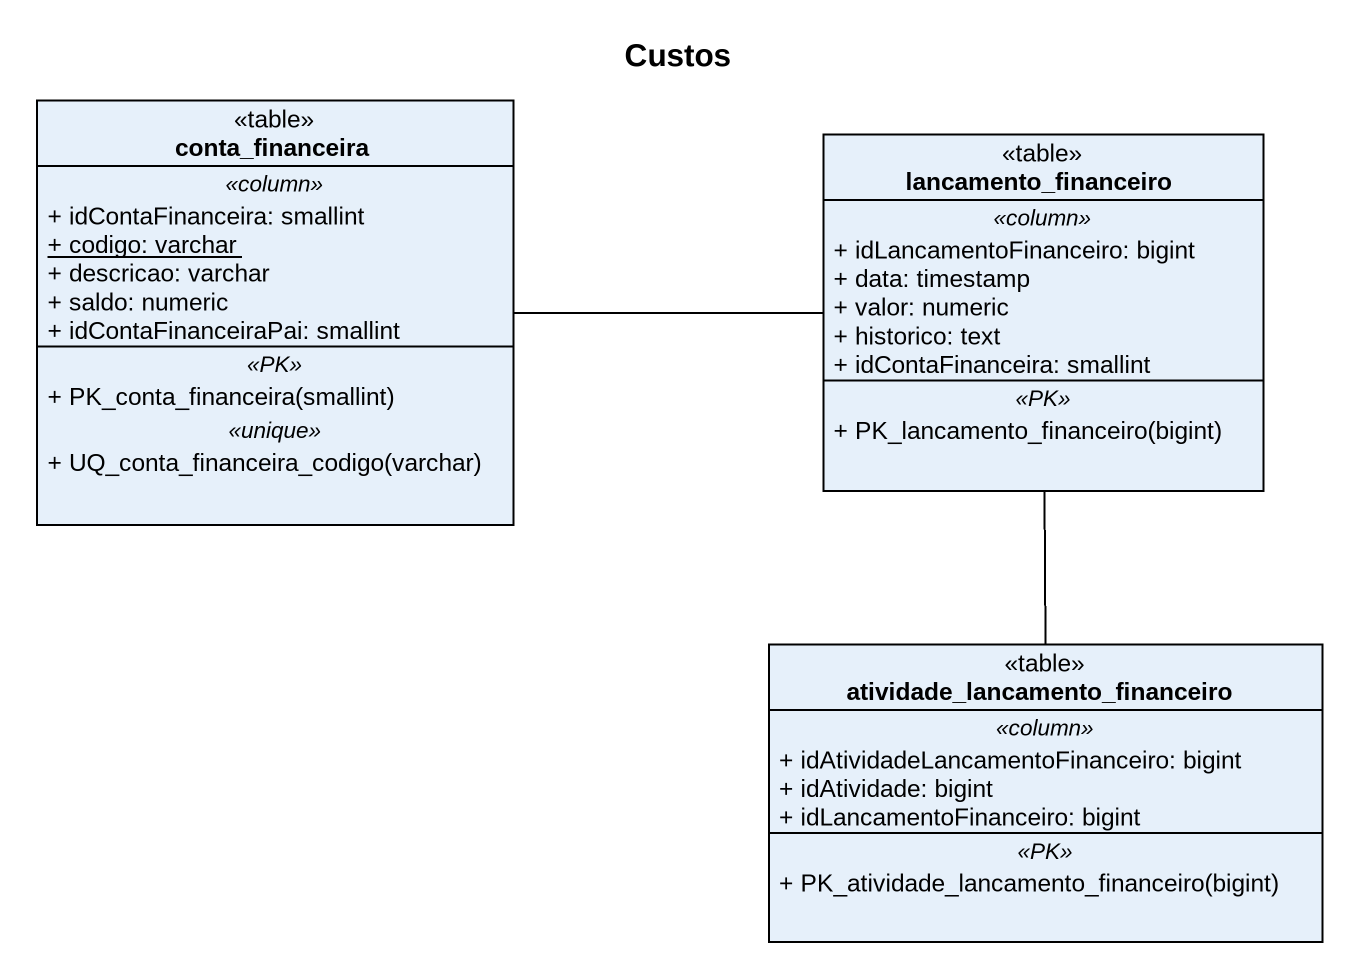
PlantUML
@startuml
title Custos
hide circle
hide empty members
skinparam classAttributeIconSize 0
class conta_financeira <<table>> {
  .. <<column>> ..
  + idContaFinanceira: smallint
  {static} + codigo: varchar
  + descricao: varchar
  + saldo: numeric
  + idContaFinanceiraPai: smallint
  .. <<PK>> ..
  + PK_conta_financeira(smallint)
  .. <<unique>> ..
  + UQ_conta_financeira_codigo(varchar)
}
class lancamento_financeiro <<table>> {
  .. <<column>> ..
  + idLancamentoFinanceiro: bigint
  + data: timestamp
  + valor: numeric
  + historico: text
  + idContaFinanceira: smallint
  .. <<PK>> ..
  + PK_lancamento_financeiro(bigint)
}
class "atividade_lancamento_financeiro" as atividade_lancamento <<table>> {
  .. <<column>> ..
  + idAtividadeLancamentoFinanceiro: bigint
  + idAtividade: bigint
  + idLancamentoFinanceiro: bigint
  .. <<PK>> ..
  + PK_atividade_lancamento_financeiro(bigint)
}
conta_financeira -right- lancamento_financeiro
lancamento_financeiro -- atividade_lancamento
@enduml
